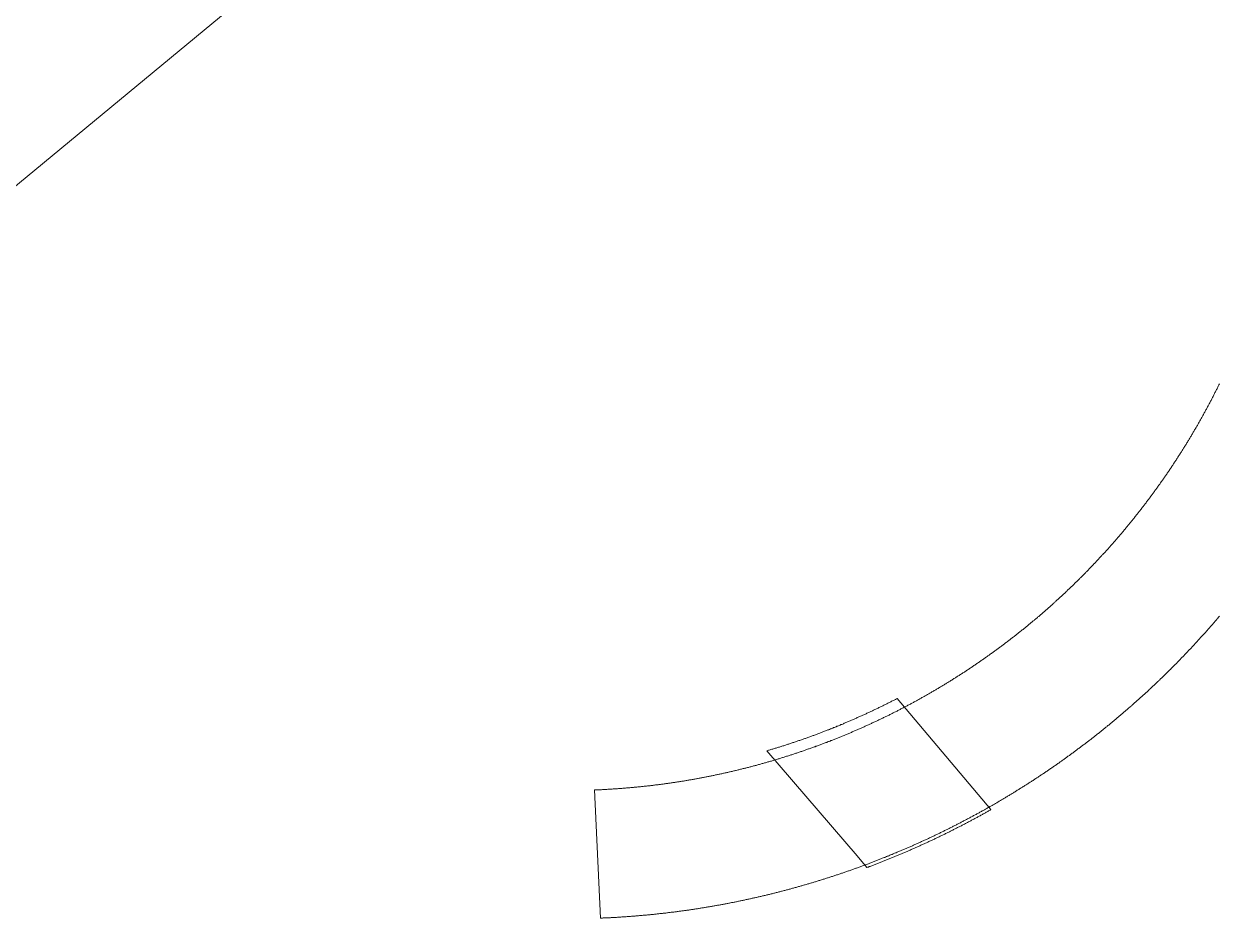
# Model space of a CAD drawing. Extents: x 174934 to 192674, y 648863 to 672607.
# Drawn here: x 186356.6 to 186491.7, y 655313.1 to 655414.2 of the extents above; entities that cross this region are included whole.
import ezdxf

# ---------------------------------------------------------------- set-up
doc = ezdxf.new("R2010")
doc.units = 0
for name, color, linetype, lineweight in [('dim', 255, 'Continuous', 0), ('pbitul', 14, 'Continuous', 0), ('pgesher', 7, 'Continuous', 0)]:
    doc.layers.add(name, color=color, linetype=linetype, lineweight=lineweight)

msp = doc.modelspace()

# ---------------------------------------------------------------- linework, layer by layer
at = {"layer": 'dim', "linetype": 'ByBlock', "flags": 128}
msp.add_lwpolyline([(186282.59, 655335.46), (186489.36, 655506.45)], dxfattribs=at)
at = {"layer": 'pbitul', "flags": 128}
msp.add_lwpolyline([(186440.55, 655332.02), (186440.65, 655332.05), (186440.74, 655332.08), (186440.84, 655332.11), (186440.94, 655332.13), (186441.03, 655332.16), (186441.13, 655332.19), (186441.22, 655332.22), (186441.32, 655332.25), (186441.42, 655332.28), (186441.51, 655332.31), (186441.61, 655332.34), (186441.7, 655332.37), (186441.8, 655332.4), (186441.89, 655332.42), (186441.99, 655332.45), (186442.08, 655332.48), (186442.18, 655332.51), (186442.27, 655332.54), (186442.37, 655332.57), (186442.47, 655332.6), (186442.56, 655332.64), (186442.66, 655332.67), (186442.75, 655332.7), (186442.85, 655332.73), (186442.94, 655332.76), (186443.04, 655332.79), (186443.13, 655332.82), (186443.23, 655332.85), (186443.32, 655332.88), (186443.42, 655332.91), (186443.51, 655332.95), (186443.61, 655332.98), (186443.7, 655333.01), (186443.8, 655333.04), (186443.89, 655333.07), (186443.99, 655333.11), (186444.08, 655333.14), (186444.17, 655333.17), (186444.27, 655333.2), (186444.36, 655333.24), (186444.46, 655333.27), (186444.55, 655333.3), (186444.65, 655333.33), (186444.74, 655333.37), (186444.84, 655333.4), (186444.93, 655333.43), (186445.02, 655333.47), (186445.12, 655333.5), (186445.21, 655333.53), (186445.31, 655333.57), (186445.4, 655333.6), (186445.49, 655333.64), (186445.59, 655333.67), (186445.68, 655333.7), (186445.78, 655333.74), (186445.87, 655333.77), (186445.96, 655333.81), (186446.06, 655333.84), (186446.15, 655333.88), (186446.25, 655333.91), (186446.34, 655333.95), (186446.43, 655333.98), (186446.53, 655334.02), (186446.62, 655334.05), (186446.71, 655334.09), (186446.81, 655334.12), (186446.9, 655334.16), (186446.99, 655334.2), (186447.09, 655334.23), (186447.18, 655334.27), (186447.27, 655334.3), (186447.37, 655334.34), (186447.46, 655334.38), (186447.55, 655334.41), (186447.65, 655334.45), (186447.74, 655334.49), (186447.83, 655334.52), (186447.92, 655334.56), (186448.02, 655334.6), (186448.11, 655334.64), (186448.2, 655334.67), (186448.3, 655334.71), (186448.39, 655334.75), (186448.48, 655334.79), (186448.57, 655334.82), (186448.67, 655334.86), (186448.76, 655334.9), (186448.85, 655334.94), (186448.94, 655334.98), (186449.04, 655335.01), (186449.13, 655335.05), (186449.22, 655335.09), (186449.31, 655335.13), (186449.4, 655335.17), (186449.5, 655335.21), (186449.59, 655335.25), (186449.68, 655335.29), (186449.77, 655335.33), (186449.86, 655335.37), (186449.96, 655335.4), (186450.05, 655335.44), (186450.14, 655335.48), (186450.23, 655335.52), (186450.32, 655335.56), (186450.41, 655335.6), (186450.51, 655335.64), (186450.6, 655335.68), (186450.69, 655335.72), (186450.78, 655335.77), (186450.87, 655335.81), (186450.96, 655335.85), (186451.05, 655335.89), (186451.15, 655335.93), (186451.24, 655335.97), (186451.33, 655336.01), (186451.42, 655336.05), (186451.51, 655336.09), (186451.6, 655336.14), (186451.69, 655336.18), (186451.78, 655336.22), (186451.87, 655336.26), (186451.96, 655336.3), (186452.06, 655336.35), (186452.15, 655336.39), (186452.24, 655336.43), (186452.33, 655336.47), (186452.42, 655336.51), (186452.51, 655336.56), (186452.6, 655336.6), (186452.69, 655336.64), (186452.78, 655336.69), (186452.87, 655336.73), (186452.96, 655336.77), (186453.05, 655336.82), (186453.14, 655336.86), (186453.23, 655336.9), (186453.32, 655336.95), (186453.41, 655336.99), (186453.5, 655337.03), (186453.59, 655337.08), (186453.68, 655337.12), (186453.77, 655337.17), (186453.86, 655337.21), (186453.95, 655337.26), (186454.04, 655337.3), (186454.13, 655337.34), (186454.22, 655337.39), (186454.31, 655337.43), (186454.39, 655337.48), (186454.48, 655337.52), (186454.57, 655337.57), (186454.66, 655337.62), (186454.75, 655337.66), (186454.84, 655337.71), (186454.93, 655337.75), (186455.02, 655337.8), (186455.11, 655337.84), (186455.2, 655337.89), (186455.28, 655337.94), (186455.3, 655337.94), (186465.88, 655325.38), (186465.8, 655325.33), (186465.71, 655325.28), (186465.62, 655325.23), (186465.53, 655325.18), (186465.45, 655325.13), (186465.36, 655325.08), (186465.27, 655325.03), (186465.19, 655324.98), (186465.1, 655324.94), (186465.01, 655324.89), (186464.92, 655324.84), (186464.84, 655324.79), (186464.75, 655324.74), (186464.66, 655324.69), (186464.57, 655324.65), (186464.49, 655324.6), (186464.4, 655324.55), (186464.31, 655324.5), (186464.22, 655324.45), (186464.13, 655324.41), (186464.05, 655324.36), (186463.96, 655324.31), (186463.87, 655324.26), (186463.78, 655324.22), (186463.69, 655324.17), (186463.61, 655324.12), (186463.52, 655324.08), (186463.43, 655324.03), (186463.34, 655323.98), (186463.25, 655323.93), (186463.16, 655323.89), (186463.08, 655323.84), (186462.99, 655323.79), (186462.9, 655323.75), (186462.81, 655323.7), (186462.72, 655323.66), (186462.63, 655323.61), (186462.54, 655323.56), (186462.45, 655323.52), (186462.37, 655323.47), (186462.28, 655323.43), (186462.19, 655323.38), (186462.1, 655323.34), (186462.01, 655323.29), (186461.92, 655323.24), (186461.83, 655323.2), (186461.74, 655323.15), (186461.65, 655323.11), (186461.56, 655323.06), (186461.47, 655323.02), (186461.38, 655322.97), (186461.3, 655322.93), (186461.21, 655322.88), (186461.12, 655322.84), (186461.03, 655322.8), (186460.94, 655322.75), (186460.85, 655322.71), (186460.76, 655322.66), (186460.67, 655322.62), (186460.58, 655322.57), (186460.49, 655322.53), (186460.4, 655322.49), (186460.31, 655322.44), (186460.22, 655322.4), (186460.13, 655322.36), (186460.04, 655322.31), (186459.95, 655322.27), (186459.86, 655322.23), (186459.77, 655322.18), (186459.68, 655322.14), (186459.59, 655322.1), (186459.5, 655322.05), (186459.41, 655322.01), (186459.32, 655321.97), (186459.23, 655321.93), (186459.14, 655321.88), (186459.05, 655321.84), (186458.95, 655321.8), (186458.86, 655321.76), (186458.77, 655321.71), (186458.68, 655321.67), (186458.59, 655321.63), (186458.5, 655321.59), (186458.41, 655321.55), (186458.32, 655321.5), (186458.23, 655321.46), (186458.14, 655321.42), (186458.05, 655321.38), (186457.96, 655321.34), (186457.86, 655321.3), (186457.77, 655321.26), (186457.68, 655321.21), (186457.59, 655321.17), (186457.5, 655321.13), (186457.41, 655321.09), (186457.32, 655321.05), (186457.23, 655321.01), (186457.13, 655320.97), (186457.04, 655320.93), (186456.95, 655320.89), (186456.86, 655320.85), (186456.77, 655320.81), (186456.68, 655320.77), (186456.58, 655320.73), (186456.49, 655320.69), (186456.4, 655320.65), (186456.31, 655320.61), (186456.22, 655320.57), (186456.12, 655320.53), (186456.03, 655320.49), (186455.94, 655320.45), (186455.85, 655320.41), (186455.76, 655320.38), (186455.66, 655320.34), (186455.57, 655320.3), (186455.48, 655320.26), (186455.39, 655320.22), (186455.3, 655320.18), (186455.2, 655320.14), (186455.11, 655320.1), (186455.02, 655320.07), (186454.93, 655320.03), (186454.83, 655319.99), (186454.74, 655319.95), (186454.65, 655319.91), (186454.56, 655319.88), (186454.46, 655319.84), (186454.37, 655319.8), (186454.28, 655319.76), (186454.19, 655319.73), (186454.09, 655319.69), (186454, 655319.65), (186453.91, 655319.61), (186453.81, 655319.58), (186453.72, 655319.54), (186453.63, 655319.5), (186453.54, 655319.47), (186453.44, 655319.43), (186453.35, 655319.39), (186453.26, 655319.36), (186453.16, 655319.32), (186453.07, 655319.28), (186452.98, 655319.25), (186452.88, 655319.21), (186452.79, 655319.18), (186452.7, 655319.14), (186452.6, 655319.1), (186452.51, 655319.07), (186452.42, 655319.03), (186452.32, 655319), (186452.23, 655318.96), (186452.14, 655318.93), (186452.04, 655318.89), (186451.95, 655318.86), (186451.86, 655318.82), (186450.75, 655320.15), (186440.55, 655332.02)], close=True, dxfattribs=at)
at = {"layer": 'pgesher', "flags": 128}
msp.add_lwpolyline([(186491.7, 655373.49), (186491.65, 655373.4), (186491.61, 655373.31), (186491.56, 655373.22), (186491.52, 655373.13), (186491.47, 655373.04), (186491.43, 655372.95), (186491.38, 655372.86), (186491.34, 655372.77), (186491.29, 655372.68), (186491.25, 655372.6), (186491.2, 655372.51), (186491.16, 655372.42), (186491.11, 655372.33), (186491.07, 655372.24), (186491.02, 655372.15), (186490.98, 655372.06), (186490.93, 655371.97), (186490.88, 655371.88), (186490.84, 655371.79), (186490.79, 655371.71), (186490.75, 655371.62), (186490.7, 655371.53), (186490.65, 655371.44), (186490.61, 655371.35), (186490.56, 655371.26), (186490.51, 655371.18), (186490.46, 655371.09), (186490.42, 655371), (186490.37, 655370.91), (186490.32, 655370.82), (186490.28, 655370.73), (186490.23, 655370.65), (186490.18, 655370.56), (186490.13, 655370.47), (186490.08, 655370.38), (186490.04, 655370.3), (186489.99, 655370.21), (186489.94, 655370.12), (186489.89, 655370.03), (186489.84, 655369.94), (186489.8, 655369.86), (186489.75, 655369.77), (186489.7, 655369.68), (186489.65, 655369.6), (186489.6, 655369.51), (186489.55, 655369.42), (186489.5, 655369.33), (186489.45, 655369.25), (186489.4, 655369.16), (186489.35, 655369.07), (186489.3, 655368.99), (186489.26, 655368.9), (186489.21, 655368.81), (186489.16, 655368.73), (186489.11, 655368.64), (186489.06, 655368.55), (186489.01, 655368.47), (186488.95, 655368.38), (186488.9, 655368.29), (186488.85, 655368.21), (186488.8, 655368.12), (186488.75, 655368.03), (186488.7, 655367.95), (186488.65, 655367.86), (186488.6, 655367.78), (186488.55, 655367.69), (186488.5, 655367.6), (186488.45, 655367.52), (186488.39, 655367.43), (186488.34, 655367.35), (186488.29, 655367.26), (186488.24, 655367.18), (186488.19, 655367.09), (186488.14, 655367.01), (186488.08, 655366.92), (186488.03, 655366.83), (186487.98, 655366.75), (186487.93, 655366.66), (186487.87, 655366.58), (186487.82, 655366.49), (186487.77, 655366.41), (186487.72, 655366.32), (186487.66, 655366.24), (186487.61, 655366.15), (186487.56, 655366.07), (186487.5, 655365.98), (186487.45, 655365.9), (186487.4, 655365.82), (186487.34, 655365.73), (186487.29, 655365.65), (186487.24, 655365.56), (186487.18, 655365.48), (186487.13, 655365.39), (186487.08, 655365.31), (186487.02, 655365.23), (186486.97, 655365.14), (186486.91, 655365.06), (186486.86, 655364.97), (186486.8, 655364.89), (186486.75, 655364.81), (186486.69, 655364.72), (186486.64, 655364.64), (186486.58, 655364.56), (186486.53, 655364.47), (186486.47, 655364.39), (186486.42, 655364.31), (186486.36, 655364.22), (186486.31, 655364.14), (186486.25, 655364.06), (186486.2, 655363.97), (186486.14, 655363.89), (186486.09, 655363.81), (186486.03, 655363.72), (186485.97, 655363.64), (186485.92, 655363.56), (186485.86, 655363.48), (186485.8, 655363.39), (186485.75, 655363.31), (186485.69, 655363.23), (186485.63, 655363.15), (186485.58, 655363.06), (186485.52, 655362.98), (186485.46, 655362.9), (186485.41, 655362.82), (186485.35, 655362.73), (186485.29, 655362.65), (186485.24, 655362.57), (186485.18, 655362.49), (186485.12, 655362.41), (186485.06, 655362.33), (186485.01, 655362.24), (186484.95, 655362.16), (186484.89, 655362.08), (186484.83, 655362), (186484.77, 655361.92), (186484.71, 655361.84), (186484.66, 655361.76), (186484.6, 655361.67), (186484.54, 655361.59), (186484.48, 655361.51), (186484.42, 655361.43), (186484.36, 655361.35), (186484.3, 655361.27), (186484.25, 655361.19), (186484.19, 655361.11), (186484.13, 655361.03), (186484.07, 655360.95), (186484.01, 655360.87), (186483.95, 655360.79), (186483.89, 655360.71), (186483.83, 655360.63), (186483.77, 655360.55), (186483.71, 655360.47), (186483.65, 655360.39), (186483.59, 655360.31), (186483.53, 655360.23), (186483.47, 655360.15), (186483.41, 655360.07), (186483.35, 655359.99), (186483.29, 655359.91), (186483.23, 655359.83), (186483.17, 655359.75), (186483.11, 655359.67), (186483.04, 655359.59), (186482.98, 655359.51), (186482.92, 655359.43), (186482.86, 655359.35), (186482.8, 655359.27), (186482.74, 655359.19), (186482.68, 655359.12), (186482.61, 655359.04), (186482.55, 655358.96), (186482.49, 655358.88), (186482.43, 655358.8), (186482.37, 655358.72), (186482.3, 655358.64), (186482.24, 655358.57), (186482.18, 655358.49), (186482.12, 655358.41), (186482.06, 655358.33), (186481.99, 655358.25), (186481.93, 655358.18), (186481.87, 655358.1), (186481.8, 655358.02), (186481.74, 655357.94), (186481.68, 655357.87), (186481.62, 655357.79), (186481.55, 655357.71), (186481.49, 655357.63), (186481.43, 655357.56), (186481.36, 655357.48), (186481.3, 655357.4), (186481.23, 655357.32), (186481.17, 655357.25), (186481.11, 655357.17), (186481.04, 655357.09), (186480.98, 655357.02), (186480.91, 655356.94), (186480.85, 655356.86), (186480.79, 655356.79), (186480.72, 655356.71), (186480.66, 655356.63), (186480.59, 655356.56), (186480.53, 655356.48), (186480.46, 655356.41), (186480.4, 655356.33), (186480.33, 655356.25), (186480.27, 655356.18), (186480.2, 655356.1), (186480.14, 655356.03), (186480.07, 655355.95), (186480.01, 655355.87), (186479.94, 655355.8), (186479.87, 655355.72), (186479.81, 655355.65), (186479.74, 655355.57), (186479.68, 655355.5), (186479.61, 655355.42), (186479.54, 655355.35), (186479.48, 655355.27), (186479.41, 655355.2), (186479.35, 655355.12), (186479.28, 655355.05), (186479.21, 655354.97), (186479.15, 655354.9), (186479.08, 655354.83), (186479.01, 655354.75), (186478.95, 655354.68), (186478.88, 655354.6), (186478.81, 655354.53), (186478.74, 655354.45), (186478.68, 655354.38), (186478.61, 655354.31), (186478.54, 655354.23), (186478.47, 655354.16), (186478.41, 655354.09), (186478.34, 655354.01), (186478.27, 655353.94), (186478.2, 655353.87), (186478.13, 655353.79), (186478.07, 655353.72), (186478, 655353.65), (186477.93, 655353.57), (186477.86, 655353.5), (186477.79, 655353.43), (186477.72, 655353.35), (186477.66, 655353.28), (186477.59, 655353.21), (186477.52, 655353.14), (186477.45, 655353.06), (186477.38, 655352.99), (186477.31, 655352.92), (186477.24, 655352.85), (186477.17, 655352.77), (186477.1, 655352.7), (186477.03, 655352.63), (186476.96, 655352.56), (186476.89, 655352.49), (186476.83, 655352.42), (186476.76, 655352.34), (186476.69, 655352.27), (186476.62, 655352.2), (186476.55, 655352.13), (186476.48, 655352.06), (186476.4, 655351.99), (186476.33, 655351.92), (186476.26, 655351.84), (186476.19, 655351.77), (186476.12, 655351.7), (186476.05, 655351.63), (186475.98, 655351.56), (186475.91, 655351.49), (186475.84, 655351.42), (186475.77, 655351.35), (186475.7, 655351.28), (186475.63, 655351.21), (186475.56, 655351.14), (186475.48, 655351.07), (186475.41, 655351), (186475.34, 655350.93), (186475.27, 655350.86), (186475.2, 655350.79), (186475.13, 655350.72), (186475.05, 655350.65), (186474.98, 655350.58), (186474.91, 655350.51), (186474.84, 655350.44), (186474.77, 655350.37), (186474.69, 655350.3), (186474.62, 655350.24), (186474.55, 655350.17), (186474.48, 655350.1), (186474.4, 655350.03), (186474.33, 655349.96), (186474.26, 655349.89), (186474.19, 655349.82), (186474.11, 655349.75), (186474.04, 655349.69), (186473.97, 655349.62), (186473.89, 655349.55), (186473.82, 655349.48), (186473.75, 655349.41), (186473.67, 655349.35), (186473.6, 655349.28), (186473.53, 655349.21), (186473.45, 655349.14), (186473.38, 655349.08), (186473.3, 655349.01), (186473.23, 655348.94), (186473.16, 655348.87), (186473.08, 655348.81), (186473.01, 655348.74), (186472.93, 655348.67), (186472.86, 655348.61), (186472.79, 655348.54), (186472.71, 655348.47), (186472.64, 655348.41), (186472.56, 655348.34), (186472.49, 655348.27), (186472.41, 655348.21), (186472.34, 655348.14), (186472.26, 655348.07), (186472.19, 655348.01), (186472.11, 655347.94), (186472.04, 655347.88), (186471.96, 655347.81), (186471.89, 655347.74), (186471.81, 655347.68), (186471.74, 655347.61), (186471.66, 655347.55), (186471.58, 655347.48), (186471.51, 655347.42), (186471.43, 655347.35), (186471.36, 655347.29), (186471.28, 655347.22), (186471.2, 655347.16), (186471.13, 655347.09), (186471.05, 655347.03), (186470.98, 655346.96), (186470.9, 655346.9), (186470.82, 655346.83), (186470.75, 655346.77), (186470.67, 655346.71), (186470.59, 655346.64), (186470.52, 655346.58), (186470.44, 655346.51), (186470.36, 655346.45), (186470.28, 655346.39), (186470.21, 655346.32), (186470.13, 655346.26), (186470.05, 655346.2), (186469.98, 655346.13), (186469.9, 655346.07), (186469.82, 655346.01), (186469.74, 655345.94), (186469.67, 655345.88), (186469.59, 655345.82), (186469.51, 655345.75), (186469.43, 655345.69), (186469.35, 655345.63), (186469.28, 655345.57), (186469.2, 655345.5), (186469.12, 655345.44), (186469.04, 655345.38), (186468.96, 655345.32), (186468.88, 655345.25), (186468.81, 655345.19), (186468.73, 655345.13), (186468.65, 655345.07), (186468.57, 655345.01), (186468.49, 655344.95), (186468.41, 655344.88), (186468.33, 655344.82), (186468.25, 655344.76), (186468.18, 655344.7), (186468.1, 655344.64), (186468.02, 655344.58), (186467.94, 655344.52), (186467.86, 655344.46), (186467.78, 655344.4), (186467.7, 655344.34), (186467.62, 655344.27), (186467.54, 655344.21), (186467.46, 655344.15), (186467.38, 655344.09), (186467.3, 655344.03), (186467.22, 655343.97), (186467.14, 655343.91), (186467.06, 655343.85), (186466.98, 655343.79), (186466.9, 655343.73), (186466.82, 655343.67), (186466.74, 655343.62), (186466.66, 655343.56), (186466.58, 655343.5), (186466.5, 655343.44), (186466.42, 655343.38), (186466.34, 655343.32), (186466.26, 655343.26), (186466.17, 655343.2), (186466.09, 655343.14), (186466.01, 655343.08), (186465.93, 655343.03), (186465.85, 655342.97), (186465.77, 655342.91), (186465.69, 655342.85), (186465.61, 655342.79), (186465.52, 655342.74), (186465.44, 655342.68), (186465.36, 655342.62), (186465.28, 655342.56), (186465.2, 655342.5), (186465.12, 655342.45), (186465.03, 655342.39), (186464.95, 655342.33), (186464.87, 655342.28), (186464.79, 655342.22), (186464.71, 655342.16), (186464.62, 655342.1), (186464.54, 655342.05), (186464.46, 655341.99), (186464.38, 655341.93), (186464.29, 655341.88), (186464.21, 655341.82), (186464.13, 655341.77), (186464.05, 655341.71), (186463.96, 655341.65), (186463.88, 655341.6), (186463.8, 655341.54), (186463.71, 655341.49), (186463.63, 655341.43), (186463.55, 655341.37), (186463.46, 655341.32), (186463.38, 655341.26), (186463.3, 655341.21), (186463.21, 655341.15), (186463.13, 655341.1), (186463.05, 655341.04), (186462.96, 655340.99), (186462.88, 655340.93), (186462.8, 655340.88), (186462.71, 655340.82), (186462.63, 655340.77), (186462.54, 655340.72), (186462.46, 655340.66), (186462.38, 655340.61), (186462.29, 655340.55), (186462.21, 655340.5), (186462.12, 655340.45), (186462.04, 655340.39), (186461.96, 655340.34), (186461.87, 655340.28), (186461.79, 655340.23), (186461.7, 655340.18), (186461.62, 655340.12), (186461.53, 655340.07), (186461.45, 655340.02), (186461.36, 655339.97), (186461.28, 655339.91), (186461.19, 655339.86), (186461.11, 655339.81), (186461.02, 655339.75), (186460.94, 655339.7), (186460.85, 655339.65), (186460.77, 655339.6), (186460.68, 655339.55), (186460.6, 655339.49), (186460.51, 655339.44), (186460.43, 655339.39), (186460.34, 655339.34), (186460.25, 655339.29), (186460.17, 655339.24), (186460.08, 655339.18), (186460, 655339.13), (186459.91, 655339.08), (186459.82, 655339.03), (186459.74, 655338.98), (186459.65, 655338.93), (186459.57, 655338.88), (186459.48, 655338.83), (186459.39, 655338.78), (186459.31, 655338.73), (186459.22, 655338.68), (186459.13, 655338.63), (186459.05, 655338.58), (186458.96, 655338.53), (186458.87, 655338.48), (186458.79, 655338.43), (186458.7, 655338.38), (186458.61, 655338.33), (186458.53, 655338.28), (186458.44, 655338.23), (186458.35, 655338.18), (186458.27, 655338.13), (186458.18, 655338.08), (186458.09, 655338.03), (186458, 655337.98), (186457.92, 655337.93), (186457.83, 655337.89), (186457.74, 655337.84), (186457.65, 655337.79), (186457.57, 655337.74), (186457.48, 655337.69), (186457.39, 655337.64), (186457.3, 655337.6), (186457.22, 655337.55), (186457.13, 655337.5), (186457.04, 655337.45), (186456.95, 655337.41), (186456.86, 655337.36), (186456.78, 655337.31), (186456.69, 655337.26), (186456.6, 655337.22), (186456.51, 655337.17), (186456.42, 655337.12), (186456.34, 655337.08), (186456.25, 655337.03), (186456.16, 655336.98), (186456.07, 655336.94), (186455.98, 655336.89), (186455.89, 655336.84), (186455.8, 655336.8), (186455.72, 655336.75), (186455.63, 655336.7), (186455.54, 655336.66), (186455.45, 655336.61), (186455.36, 655336.57), (186455.27, 655336.52), (186455.18, 655336.48), (186455.09, 655336.43), (186455, 655336.39), (186454.91, 655336.34), (186454.82, 655336.3), (186454.74, 655336.25), (186454.65, 655336.21), (186454.56, 655336.16), (186454.47, 655336.12), (186454.38, 655336.07), (186454.29, 655336.03), (186454.2, 655335.98), (186454.11, 655335.94), (186454.02, 655335.9), (186453.93, 655335.85), (186453.84, 655335.81), (186453.75, 655335.77), (186453.66, 655335.72), (186453.57, 655335.68), (186453.48, 655335.64), (186453.39, 655335.59), (186453.3, 655335.55), (186453.21, 655335.51), (186453.12, 655335.46), (186453.03, 655335.42), (186452.94, 655335.38), (186452.85, 655335.33), (186452.76, 655335.29), (186452.66, 655335.25), (186452.57, 655335.21), (186452.48, 655335.17), (186452.39, 655335.12), (186452.3, 655335.08), (186452.21, 655335.04), (186452.12, 655335), (186452.03, 655334.96), (186451.94, 655334.92), (186451.85, 655334.87), (186451.76, 655334.83), (186451.66, 655334.79), (186451.57, 655334.75), (186451.48, 655334.71), (186451.39, 655334.67), (186451.3, 655334.63), (186451.21, 655334.59), (186451.12, 655334.55), (186451.03, 655334.51), (186450.93, 655334.47), (186450.84, 655334.43), (186450.75, 655334.39), (186450.66, 655334.35), (186450.57, 655334.31), (186450.48, 655334.27), (186450.38, 655334.23), (186450.29, 655334.19), (186450.2, 655334.15), (186450.11, 655334.11), (186450.02, 655334.07), (186449.92, 655334.03), (186449.83, 655333.99), (186449.74, 655333.95), (186449.65, 655333.92), (186449.55, 655333.88), (186449.46, 655333.84), (186449.37, 655333.8), (186449.28, 655333.76), (186449.19, 655333.72), (186449.09, 655333.69), (186449, 655333.65), (186448.91, 655333.61), (186448.81, 655333.57), (186448.72, 655333.53), (186448.63, 655333.5), (186448.54, 655333.46), (186448.44, 655333.42), (186448.35, 655333.39), (186448.26, 655333.35), (186448.17, 655333.31), (186448.07, 655333.27), (186447.98, 655333.24), (186447.89, 655333.2), (186447.79, 655333.17), (186447.7, 655333.13), (186447.61, 655333.09), (186447.51, 655333.06), (186447.42, 655333.02), (186447.33, 655332.98), (186447.23, 655332.95), (186447.14, 655332.91), (186447.05, 655332.88), (186446.95, 655332.84), (186446.86, 655332.81), (186446.77, 655332.77), (186446.67, 655332.74), (186446.58, 655332.7), (186446.48, 655332.67), (186446.39, 655332.63), (186446.3, 655332.6), (186446.2, 655332.56), (186446.11, 655332.53), (186446.02, 655332.49), (186445.92, 655332.46), (186445.83, 655332.43), (186445.73, 655332.39), (186445.64, 655332.36), (186445.54, 655332.33), (186445.45, 655332.29), (186445.36, 655332.26), (186445.26, 655332.23), (186445.17, 655332.19), (186445.07, 655332.16), (186444.98, 655332.13), (186444.88, 655332.09), (186444.79, 655332.06), (186444.7, 655332.03), (186444.6, 655331.99), (186444.51, 655331.96), (186444.41, 655331.93), (186444.32, 655331.9), (186444.22, 655331.87), (186444.13, 655331.83), (186444.03, 655331.8), (186443.94, 655331.77), (186443.84, 655331.74), (186443.75, 655331.71), (186443.65, 655331.68), (186443.56, 655331.64), (186443.46, 655331.61), (186443.37, 655331.58), (186443.27, 655331.55), (186443.18, 655331.52), (186443.08, 655331.49), (186442.99, 655331.46), (186442.89, 655331.43), (186442.8, 655331.4), (186442.7, 655331.37), (186442.61, 655331.34), (186442.51, 655331.31), (186442.42, 655331.28), (186442.32, 655331.25), (186442.22, 655331.22), (186442.13, 655331.19), (186442.03, 655331.16), (186441.94, 655331.13), (186441.84, 655331.1), (186441.75, 655331.07), (186441.65, 655331.04), (186441.55, 655331.01), (186441.46, 655330.99), (186441.36, 655330.96), (186441.27, 655330.93), (186441.17, 655330.9), (186441.08, 655330.87), (186440.98, 655330.84), (186440.88, 655330.82), (186440.79, 655330.79), (186440.69, 655330.76), (186440.6, 655330.73), (186440.5, 655330.71), (186440.4, 655330.68), (186440.31, 655330.65), (186440.21, 655330.62), (186440.11, 655330.6), (186440.02, 655330.57), (186439.92, 655330.54), (186439.83, 655330.52), (186439.73, 655330.49), (186439.63, 655330.46), (186439.54, 655330.44), (186439.44, 655330.41), (186439.34, 655330.38), (186439.25, 655330.36), (186439.15, 655330.33), (186439.05, 655330.31), (186438.96, 655330.28), (186438.86, 655330.25), (186438.76, 655330.23), (186438.67, 655330.2), (186438.57, 655330.18), (186438.47, 655330.15), (186438.38, 655330.13), (186438.28, 655330.1), (186438.18, 655330.08), (186438.09, 655330.05), (186437.99, 655330.03), (186437.89, 655330.01), (186437.79, 655329.98), (186437.7, 655329.96), (186437.6, 655329.93), (186437.5, 655329.91), (186437.41, 655329.89), (186437.31, 655329.86), (186437.21, 655329.84), (186437.11, 655329.81), (186437.02, 655329.79), (186436.92, 655329.77), (186436.82, 655329.75), (186436.73, 655329.72), (186436.63, 655329.7), (186436.53, 655329.68), (186436.43, 655329.65), (186436.34, 655329.63), (186436.24, 655329.61), (186436.14, 655329.59), (186436.04, 655329.56), (186435.95, 655329.54), (186435.85, 655329.52), (186435.75, 655329.5), (186435.65, 655329.48), (186435.56, 655329.46), (186435.46, 655329.43), (186435.36, 655329.41), (186435.26, 655329.39), (186435.16, 655329.37), (186435.07, 655329.35), (186434.97, 655329.33), (186434.87, 655329.31), (186434.77, 655329.29), (186434.68, 655329.27), (186434.58, 655329.25), (186434.48, 655329.23), (186434.38, 655329.21), (186434.28, 655329.19), (186434.19, 655329.17), (186434.09, 655329.15), (186433.99, 655329.13), (186433.89, 655329.11), (186433.79, 655329.09), (186433.7, 655329.07), (186433.6, 655329.05), (186433.5, 655329.03), (186433.4, 655329.01), (186433.3, 655328.99), (186433.2, 655328.97), (186433.11, 655328.96), (186433.01, 655328.94), (186432.91, 655328.92), (186432.81, 655328.9), (186432.71, 655328.88), (186432.61, 655328.87), (186432.52, 655328.85), (186432.42, 655328.83), (186432.32, 655328.81), (186432.22, 655328.79), (186432.12, 655328.78), (186432.02, 655328.76), (186431.93, 655328.74), (186431.83, 655328.73), (186431.73, 655328.71), (186431.63, 655328.69), (186431.53, 655328.68), (186431.43, 655328.66), (186431.33, 655328.64), (186431.24, 655328.63), (186431.14, 655328.61), (186431.04, 655328.59), (186430.94, 655328.58), (186430.84, 655328.56), (186430.74, 655328.55), (186430.64, 655328.53), (186430.54, 655328.52), (186430.45, 655328.5), (186430.35, 655328.49), (186430.25, 655328.47), (186430.15, 655328.45), (186430.05, 655328.44), (186429.95, 655328.43), (186429.85, 655328.41), (186429.75, 655328.4), (186429.65, 655328.38), (186429.55, 655328.37), (186429.46, 655328.35), (186429.36, 655328.34), (186429.26, 655328.33), (186429.16, 655328.31), (186429.06, 655328.3), (186428.96, 655328.28), (186428.86, 655328.27), (186428.76, 655328.26), (186428.66, 655328.24), (186428.56, 655328.23), (186428.46, 655328.22), (186428.37, 655328.21), (186428.27, 655328.19), (186428.17, 655328.18), (186428.07, 655328.17), (186427.97, 655328.16), (186427.87, 655328.14), (186427.77, 655328.13), (186427.67, 655328.12), (186427.57, 655328.11), (186427.47, 655328.1), (186427.37, 655328.08), (186427.27, 655328.07), (186427.17, 655328.06), (186427.08, 655328.05), (186426.98, 655328.04), (186426.88, 655328.03), (186426.78, 655328.02), (186426.68, 655328.01), (186426.58, 655328), (186426.48, 655327.99), (186426.38, 655327.98), (186426.28, 655327.97), (186426.18, 655327.96), (186426.08, 655327.95), (186425.98, 655327.94), (186425.88, 655327.93), (186425.78, 655327.92), (186425.68, 655327.91), (186425.58, 655327.9), (186425.48, 655327.89), (186425.38, 655327.88), (186425.28, 655327.87), (186425.18, 655327.86), (186425.09, 655327.85), (186424.99, 655327.84), (186424.89, 655327.83), (186424.79, 655327.83), (186424.69, 655327.82), (186424.59, 655327.81), (186424.49, 655327.8), (186424.39, 655327.79), (186424.29, 655327.79), (186424.19, 655327.78), (186424.09, 655327.77), (186423.99, 655327.76), (186423.89, 655327.76), (186423.79, 655327.75), (186423.69, 655327.74), (186423.59, 655327.73), (186423.49, 655327.73), (186423.39, 655327.72), (186423.29, 655327.71), (186423.19, 655327.71), (186423.09, 655327.7), (186422.99, 655327.69), (186422.89, 655327.69), (186422.79, 655327.68), (186422.69, 655327.68), (186422.59, 655327.67), (186422.49, 655327.66), (186422.39, 655327.66), (186422.29, 655327.65), (186422.19, 655327.65), (186422.09, 655327.64), (186421.99, 655327.64), (186421.89, 655327.63), (186421.79, 655327.63), (186421.69, 655327.62), (186421.59, 655327.62), (186421.49, 655327.62), (186421.39, 655327.61), (186421.29, 655327.61), (186421.19, 655327.6), (186421.1, 655327.6), (186421.78, 655313.11), (186421.88, 655313.12), (186421.98, 655313.12), (186422.08, 655313.13), (186422.18, 655313.13), (186422.28, 655313.14), (186422.38, 655313.14), (186422.48, 655313.14), (186422.58, 655313.15), (186422.68, 655313.15), (186422.78, 655313.16), (186422.88, 655313.16), (186422.98, 655313.17), (186423.08, 655313.18), (186423.18, 655313.18), (186423.28, 655313.19), (186423.38, 655313.19), (186423.48, 655313.2), (186423.58, 655313.2), (186423.67, 655313.21), (186423.77, 655313.22), (186423.87, 655313.22), (186423.97, 655313.23), (186424.07, 655313.23), (186424.17, 655313.24), (186424.27, 655313.25), (186424.37, 655313.25), (186424.47, 655313.26), (186424.57, 655313.27), (186424.67, 655313.27), (186424.77, 655313.28), (186424.87, 655313.29), (186424.97, 655313.3), (186425.07, 655313.3), (186425.17, 655313.31), (186425.27, 655313.32), (186425.37, 655313.33), (186425.47, 655313.33), (186425.57, 655313.34), (186425.67, 655313.35), (186425.77, 655313.36), (186425.87, 655313.37), (186425.97, 655313.37), (186426.07, 655313.38), (186426.17, 655313.39), (186426.27, 655313.4), (186426.37, 655313.41), (186426.47, 655313.42), (186426.57, 655313.43), (186426.67, 655313.44), (186426.77, 655313.44), (186426.87, 655313.45), (186426.96, 655313.46), (186427.06, 655313.47), (186427.16, 655313.48), (186427.26, 655313.49), (186427.36, 655313.5), (186427.46, 655313.51), (186427.56, 655313.52), (186427.66, 655313.53), (186427.76, 655313.54), (186427.86, 655313.55), (186427.96, 655313.56), (186428.06, 655313.57), (186428.16, 655313.58), (186428.26, 655313.59), (186428.36, 655313.6), (186428.46, 655313.62), (186428.56, 655313.63), (186428.66, 655313.64), (186428.76, 655313.65), (186428.85, 655313.66), (186428.95, 655313.67), (186429.05, 655313.68), (186429.15, 655313.69), (186429.25, 655313.71), (186429.35, 655313.72), (186429.45, 655313.73), (186429.55, 655313.74), (186429.65, 655313.75), (186429.75, 655313.77), (186429.85, 655313.78), (186429.95, 655313.79), (186430.05, 655313.8), (186430.15, 655313.82), (186430.24, 655313.83), (186430.34, 655313.84), (186430.44, 655313.85), (186430.54, 655313.87), (186430.64, 655313.88), (186430.74, 655313.89), (186430.84, 655313.91), (186430.94, 655313.92), (186431.04, 655313.93), (186431.14, 655313.95), (186431.24, 655313.96), (186431.33, 655313.98), (186431.43, 655313.99), (186431.53, 655314), (186431.63, 655314.02), (186431.73, 655314.03), (186431.83, 655314.05), (186431.93, 655314.06), (186432.03, 655314.07), (186432.13, 655314.09), (186432.23, 655314.1), (186432.32, 655314.12), (186432.42, 655314.13), (186432.52, 655314.15), (186432.62, 655314.16), (186432.72, 655314.18), (186432.82, 655314.2), (186432.92, 655314.21), (186433.02, 655314.23), (186433.11, 655314.24), (186433.21, 655314.26), (186433.31, 655314.27), (186433.41, 655314.29), (186433.51, 655314.31), (186433.61, 655314.32), (186433.71, 655314.34), (186433.81, 655314.35), (186433.9, 655314.37), (186434, 655314.39), (186434.1, 655314.4), (186434.2, 655314.42), (186434.3, 655314.44), (186434.4, 655314.46), (186434.5, 655314.47), (186434.59, 655314.49), (186434.69, 655314.51), (186434.79, 655314.52), (186434.89, 655314.54), (186434.99, 655314.56), (186435.09, 655314.58), (186435.18, 655314.59), (186435.28, 655314.61), (186435.38, 655314.63), (186435.48, 655314.65), (186435.58, 655314.67), (186435.68, 655314.69), (186435.77, 655314.7), (186435.87, 655314.72), (186435.97, 655314.74), (186436.07, 655314.76), (186436.17, 655314.78), (186436.27, 655314.8), (186436.36, 655314.82), (186436.46, 655314.84), (186436.56, 655314.86), (186436.66, 655314.87), (186436.76, 655314.89), (186436.85, 655314.91), (186436.95, 655314.93), (186437.05, 655314.95), (186437.15, 655314.97), (186437.25, 655314.99), (186437.34, 655315.01), (186437.44, 655315.03), (186437.54, 655315.05), (186437.64, 655315.07), (186437.74, 655315.09), (186437.83, 655315.11), (186437.93, 655315.14), (186438.03, 655315.16), (186438.13, 655315.18), (186438.23, 655315.2), (186438.32, 655315.22), (186438.42, 655315.24), (186438.52, 655315.26), (186438.62, 655315.28), (186438.71, 655315.3), (186438.81, 655315.33), (186438.91, 655315.35), (186439.01, 655315.37), (186439.1, 655315.39), (186439.2, 655315.41), (186439.3, 655315.44), (186439.4, 655315.46), (186439.49, 655315.48), (186439.59, 655315.5), (186439.69, 655315.52), (186439.79, 655315.55), (186439.88, 655315.57), (186439.98, 655315.59), (186440.08, 655315.62), (186440.18, 655315.64), (186440.27, 655315.66), (186440.37, 655315.68), (186440.47, 655315.71), (186440.57, 655315.73), (186440.66, 655315.75), (186440.76, 655315.78), (186440.86, 655315.8), (186440.95, 655315.83), (186441.05, 655315.85), (186441.15, 655315.87), (186441.25, 655315.9), (186441.34, 655315.92), (186441.44, 655315.95), (186441.54, 655315.97), (186441.63, 655316), (186441.73, 655316.02), (186441.83, 655316.04), (186441.92, 655316.07), (186442.02, 655316.09), (186442.12, 655316.12), (186442.21, 655316.14), (186442.31, 655316.17), (186442.41, 655316.19), (186442.5, 655316.22), (186442.6, 655316.25), (186442.7, 655316.27), (186442.79, 655316.3), (186442.89, 655316.32), (186442.99, 655316.35), (186443.08, 655316.37), (186443.18, 655316.4), (186443.28, 655316.43), (186443.37, 655316.45), (186443.47, 655316.48), (186443.57, 655316.51), (186443.66, 655316.53), (186443.76, 655316.56), (186443.86, 655316.59), (186443.95, 655316.61), (186444.05, 655316.64), (186444.14, 655316.67), (186444.24, 655316.69), (186444.34, 655316.72), (186444.43, 655316.75), (186444.53, 655316.78), (186444.63, 655316.8), (186444.72, 655316.83), (186444.82, 655316.86), (186444.91, 655316.89), (186445.01, 655316.92), (186445.11, 655316.94), (186445.2, 655316.97), (186445.3, 655317), (186445.39, 655317.03), (186445.49, 655317.06), (186445.59, 655317.09), (186445.68, 655317.11), (186445.78, 655317.14), (186445.87, 655317.17), (186445.97, 655317.2), (186446.06, 655317.23), (186446.16, 655317.26), (186446.26, 655317.29), (186446.35, 655317.32), (186446.45, 655317.35), (186446.54, 655317.38), (186446.64, 655317.41), (186446.73, 655317.44), (186446.83, 655317.47), (186446.92, 655317.5), (186447.02, 655317.53), (186447.11, 655317.56), (186447.21, 655317.59), (186447.31, 655317.62), (186447.4, 655317.65), (186447.5, 655317.68), (186447.59, 655317.71), (186447.69, 655317.74), (186447.78, 655317.77), (186447.88, 655317.8), (186447.97, 655317.83), (186448.07, 655317.86), (186448.16, 655317.89), (186448.26, 655317.93), (186448.35, 655317.96), (186448.45, 655317.99), (186448.54, 655318.02), (186448.64, 655318.05), (186448.73, 655318.08), (186448.83, 655318.12), (186448.92, 655318.15), (186449.01, 655318.18), (186449.11, 655318.21), (186449.2, 655318.24), (186449.3, 655318.28), (186449.39, 655318.31), (186449.49, 655318.34), (186449.58, 655318.37), (186449.68, 655318.41), (186449.77, 655318.44), (186449.87, 655318.47), (186449.96, 655318.51), (186450.05, 655318.54), (186450.15, 655318.57), (186450.24, 655318.61), (186450.34, 655318.64), (186450.43, 655318.67), (186450.53, 655318.71), (186450.62, 655318.74), (186450.71, 655318.77), (186450.81, 655318.81), (186450.9, 655318.84), (186451, 655318.88), (186451.09, 655318.91), (186451.18, 655318.95), (186451.28, 655318.98), (186451.37, 655319.01), (186451.46, 655319.05), (186451.56, 655319.08), (186451.65, 655319.12), (186451.75, 655319.15), (186451.84, 655319.19), (186451.93, 655319.22), (186452.03, 655319.26), (186452.12, 655319.29), (186452.21, 655319.33), (186452.31, 655319.37), (186452.4, 655319.4), (186452.49, 655319.44), (186452.59, 655319.47), (186452.68, 655319.51), (186452.77, 655319.54), (186452.87, 655319.58), (186452.96, 655319.62), (186453.05, 655319.65), (186453.15, 655319.69), (186453.24, 655319.73), (186453.33, 655319.76), (186453.43, 655319.8), (186453.52, 655319.84), (186453.61, 655319.87), (186453.71, 655319.91), (186453.8, 655319.95), (186453.89, 655319.98), (186453.98, 655320.02), (186454.08, 655320.06), (186454.17, 655320.1), (186454.26, 655320.13), (186454.35, 655320.17), (186454.45, 655320.21), (186454.54, 655320.25), (186454.63, 655320.29), (186454.72, 655320.32), (186454.82, 655320.36), (186454.91, 655320.4), (186455, 655320.44), (186455.09, 655320.48), (186455.19, 655320.51), (186455.28, 655320.55), (186455.37, 655320.59), (186455.46, 655320.63), (186455.56, 655320.67), (186455.65, 655320.71), (186455.74, 655320.75), (186455.83, 655320.79), (186455.92, 655320.83), (186456.02, 655320.87), (186456.11, 655320.91), (186456.2, 655320.94), (186456.29, 655320.98), (186456.38, 655321.02), (186456.47, 655321.06), (186456.57, 655321.1), (186456.66, 655321.14), (186456.75, 655321.18), (186456.84, 655321.22), (186456.93, 655321.26), (186457.02, 655321.3), (186457.12, 655321.35), (186457.21, 655321.39), (186457.3, 655321.43), (186457.39, 655321.47), (186457.48, 655321.51), (186457.57, 655321.55), (186457.66, 655321.59), (186457.75, 655321.63), (186457.85, 655321.67), (186457.94, 655321.71), (186458.03, 655321.76), (186458.12, 655321.8), (186458.21, 655321.84), (186458.3, 655321.88), (186458.39, 655321.92), (186458.48, 655321.96), (186458.57, 655322.01), (186458.66, 655322.05), (186458.75, 655322.09), (186458.84, 655322.13), (186458.93, 655322.18), (186459.03, 655322.22), (186459.12, 655322.26), (186459.21, 655322.3), (186459.3, 655322.35), (186459.39, 655322.39), (186459.48, 655322.43), (186459.57, 655322.47), (186459.66, 655322.52), (186459.75, 655322.56), (186459.84, 655322.6), (186459.93, 655322.65), (186460.02, 655322.69), (186460.11, 655322.73), (186460.2, 655322.78), (186460.29, 655322.82), (186460.38, 655322.87), (186460.47, 655322.91), (186460.56, 655322.95), (186460.65, 655323), (186460.74, 655323.04), (186460.83, 655323.09), (186460.92, 655323.13), (186461.01, 655323.18), (186461.1, 655323.22), (186461.18, 655323.26), (186461.27, 655323.31), (186461.36, 655323.35), (186461.45, 655323.4), (186461.54, 655323.44), (186461.63, 655323.49), (186461.72, 655323.54), (186461.81, 655323.58), (186461.9, 655323.63), (186461.99, 655323.67), (186462.08, 655323.72), (186462.17, 655323.76), (186462.25, 655323.81), (186462.34, 655323.85), (186462.43, 655323.9), (186462.52, 655323.95), (186462.61, 655323.99), (186462.7, 655324.04), (186462.79, 655324.09), (186462.88, 655324.13), (186462.96, 655324.18), (186463.05, 655324.23), (186463.14, 655324.27), (186463.23, 655324.32), (186463.32, 655324.37), (186463.41, 655324.41), (186463.49, 655324.46), (186463.58, 655324.51), (186463.67, 655324.55), (186463.76, 655324.6), (186463.85, 655324.65), (186463.93, 655324.7), (186464.02, 655324.74), (186464.11, 655324.79), (186464.2, 655324.84), (186464.29, 655324.89), (186464.37, 655324.94), (186464.46, 655324.98), (186464.55, 655325.03), (186464.64, 655325.08), (186464.72, 655325.13), (186464.81, 655325.18), (186464.9, 655325.23), (186464.99, 655325.27), (186465.07, 655325.32), (186465.16, 655325.37), (186465.25, 655325.42), (186465.34, 655325.47), (186465.42, 655325.52), (186465.51, 655325.57), (186465.6, 655325.62), (186465.68, 655325.67), (186465.77, 655325.72), (186465.86, 655325.77), (186465.94, 655325.82), (186466.03, 655325.86), (186466.12, 655325.91), (186466.2, 655325.96), (186466.29, 655326.01), (186466.38, 655326.06), (186466.46, 655326.11), (186466.55, 655326.16), (186466.64, 655326.22), (186466.72, 655326.27), (186466.81, 655326.32), (186466.9, 655326.37), (186466.98, 655326.42), (186467.07, 655326.47), (186467.15, 655326.52), (186467.24, 655326.57), (186467.33, 655326.62), (186467.41, 655326.67), (186467.5, 655326.72), (186467.58, 655326.77), (186467.67, 655326.83), (186467.76, 655326.88), (186467.84, 655326.93), (186467.93, 655326.98), (186468.01, 655327.03), (186468.1, 655327.08), (186468.18, 655327.14), (186468.27, 655327.19), (186468.35, 655327.24), (186468.44, 655327.29), (186468.52, 655327.35), (186468.61, 655327.4), (186468.69, 655327.45), (186468.78, 655327.5), (186468.86, 655327.56), (186468.95, 655327.61), (186469.03, 655327.66), (186469.12, 655327.71), (186469.2, 655327.77), (186469.29, 655327.82), (186469.37, 655327.87), (186469.46, 655327.93), (186469.54, 655327.98), (186469.63, 655328.03), (186469.71, 655328.09), (186469.8, 655328.14), (186469.88, 655328.19), (186469.96, 655328.25), (186470.05, 655328.3), (186470.13, 655328.36), (186470.22, 655328.41), (186470.3, 655328.46), (186470.39, 655328.52), (186470.47, 655328.57), (186470.55, 655328.63), (186470.64, 655328.68), (186470.72, 655328.74), (186470.8, 655328.79), (186470.89, 655328.85), (186470.97, 655328.9), (186471.06, 655328.95), (186471.14, 655329.01), (186471.22, 655329.06), (186471.31, 655329.12), (186471.39, 655329.18), (186471.47, 655329.23), (186471.56, 655329.29), (186471.64, 655329.34), (186471.72, 655329.4), (186471.81, 655329.45), (186471.89, 655329.51), (186471.97, 655329.56), (186472.05, 655329.62), (186472.14, 655329.68), (186472.22, 655329.73), (186472.3, 655329.79), (186472.39, 655329.85), (186472.47, 655329.9), (186472.55, 655329.96), (186472.63, 655330.01), (186472.72, 655330.07), (186472.8, 655330.13), (186472.88, 655330.18), (186472.96, 655330.24), (186473.04, 655330.3), (186473.13, 655330.36), (186473.21, 655330.41), (186473.29, 655330.47), (186473.37, 655330.53), (186473.45, 655330.58), (186473.54, 655330.64), (186473.62, 655330.7), (186473.7, 655330.76), (186473.78, 655330.81), (186473.86, 655330.87), (186473.94, 655330.93), (186474.03, 655330.99), (186474.11, 655331.05), (186474.19, 655331.1), (186474.27, 655331.16), (186474.35, 655331.22), (186474.43, 655331.28), (186474.51, 655331.34), (186474.59, 655331.4), (186474.68, 655331.46), (186474.76, 655331.51), (186474.84, 655331.57), (186474.92, 655331.63), (186475, 655331.69), (186475.08, 655331.75), (186475.16, 655331.81), (186475.24, 655331.87), (186475.32, 655331.93), (186475.4, 655331.99), (186475.48, 655332.05), (186475.56, 655332.11), (186475.64, 655332.17), (186475.72, 655332.23), (186475.8, 655332.29), (186475.88, 655332.35), (186475.96, 655332.41), (186476.04, 655332.47), (186476.12, 655332.53), (186476.2, 655332.59), (186476.28, 655332.65), (186476.36, 655332.71), (186476.44, 655332.77), (186476.52, 655332.83), (186476.6, 655332.89), (186476.68, 655332.95), (186476.76, 655333.01), (186476.84, 655333.07), (186476.92, 655333.13), (186477, 655333.19), (186477.08, 655333.25), (186477.16, 655333.31), (186477.23, 655333.38), (186477.31, 655333.44), (186477.39, 655333.5), (186477.47, 655333.56), (186477.55, 655333.62), (186477.63, 655333.68), (186477.71, 655333.75), (186477.79, 655333.81), (186477.86, 655333.87), (186477.94, 655333.93), (186478.02, 655333.99), (186478.1, 655334.06), (186478.18, 655334.12), (186478.26, 655334.18), (186478.33, 655334.24), (186478.41, 655334.31), (186478.49, 655334.37), (186478.57, 655334.43), (186478.65, 655334.49), (186478.72, 655334.56), (186478.8, 655334.62), (186478.88, 655334.68), (186478.96, 655334.75), (186479.03, 655334.81), (186479.11, 655334.87), (186479.19, 655334.94), (186479.27, 655335), (186479.34, 655335.06), (186479.42, 655335.13), (186479.5, 655335.19), (186479.58, 655335.25), (186479.65, 655335.32), (186479.73, 655335.38), (186479.81, 655335.44), (186479.88, 655335.51), (186479.96, 655335.57), (186480.04, 655335.64), (186480.11, 655335.7), (186480.19, 655335.77), (186480.27, 655335.83), (186480.34, 655335.89), (186480.42, 655335.96), (186480.49, 655336.02), (186480.57, 655336.09), (186480.65, 655336.15), (186480.72, 655336.22), (186480.8, 655336.28), (186480.88, 655336.35), (186480.95, 655336.41), (186481.03, 655336.48), (186481.1, 655336.54), (186481.18, 655336.61), (186481.25, 655336.67), (186481.33, 655336.74), (186481.4, 655336.81), (186481.48, 655336.87), (186481.56, 655336.94), (186481.63, 655337), (186481.71, 655337.07), (186481.78, 655337.14), (186481.86, 655337.2), (186481.93, 655337.27), (186482.01, 655337.33), (186482.08, 655337.4), (186482.16, 655337.47), (186482.23, 655337.53), (186482.31, 655337.6), (186482.38, 655337.67), (186482.45, 655337.73), (186482.53, 655337.8), (186482.6, 655337.87), (186482.68, 655337.93), (186482.75, 655338), (186482.83, 655338.07), (186482.9, 655338.13), (186482.97, 655338.2), (186483.05, 655338.27), (186483.12, 655338.34), (186483.2, 655338.4), (186483.27, 655338.47), (186483.34, 655338.54), (186483.42, 655338.61), (186483.49, 655338.67), (186483.56, 655338.74), (186483.64, 655338.81), (186483.71, 655338.88), (186483.78, 655338.95), (186483.86, 655339.01), (186483.93, 655339.08), (186484, 655339.15), (186484.08, 655339.22), (186484.15, 655339.29), (186484.22, 655339.36), (186484.29, 655339.42), (186484.37, 655339.49), (186484.44, 655339.56), (186484.51, 655339.63), (186484.58, 655339.7), (186484.66, 655339.77), (186484.73, 655339.84), (186484.8, 655339.91), (186484.87, 655339.98), (186484.95, 655340.05), (186485.02, 655340.12), (186485.09, 655340.18), (186485.16, 655340.25), (186485.23, 655340.32), (186485.31, 655340.39), (186485.38, 655340.46), (186485.45, 655340.53), (186485.52, 655340.6), (186485.59, 655340.67), (186485.66, 655340.74), (186485.73, 655340.81), (186485.81, 655340.88), (186485.88, 655340.95), (186485.95, 655341.02), (186486.02, 655341.09), (186486.09, 655341.16), (186486.16, 655341.23), (186486.23, 655341.31), (186486.3, 655341.38), (186486.37, 655341.45), (186486.44, 655341.52), (186486.51, 655341.59), (186486.58, 655341.66), (186486.66, 655341.73), (186486.73, 655341.8), (186486.8, 655341.87), (186486.87, 655341.94), (186486.94, 655342.02), (186487.01, 655342.09), (186487.08, 655342.16), (186487.15, 655342.23), (186487.22, 655342.3), (186487.29, 655342.37), (186487.35, 655342.44), (186487.42, 655342.52), (186487.49, 655342.59), (186487.56, 655342.66), (186487.63, 655342.73), (186487.7, 655342.8), (186487.77, 655342.88), (186487.84, 655342.95), (186487.91, 655343.02), (186487.98, 655343.09), (186488.05, 655343.17), (186488.12, 655343.24), (186488.18, 655343.31), (186488.25, 655343.38), (186488.32, 655343.46), (186488.39, 655343.53), (186488.46, 655343.6), (186488.53, 655343.68), (186488.6, 655343.75), (186488.66, 655343.82), (186488.73, 655343.9), (186488.8, 655343.97), (186488.87, 655344.04), (186488.94, 655344.12), (186489, 655344.19), (186489.07, 655344.26), (186489.14, 655344.34), (186489.21, 655344.41), (186489.27, 655344.48), (186489.34, 655344.56), (186489.41, 655344.63), (186489.48, 655344.7), (186489.54, 655344.78), (186489.61, 655344.85), (186489.68, 655344.93), (186489.75, 655345), (186489.81, 655345.08), (186489.88, 655345.15), (186489.95, 655345.22), (186490.01, 655345.3), (186490.08, 655345.37), (186490.15, 655345.45), (186490.21, 655345.52), (186490.28, 655345.6), (186490.34, 655345.67), (186490.41, 655345.75), (186490.48, 655345.82), (186490.54, 655345.9), (186490.61, 655345.97), (186490.67, 655346.05), (186490.74, 655346.12), (186490.81, 655346.2), (186490.87, 655346.27), (186490.94, 655346.35), (186491, 655346.42), (186491.07, 655346.5), (186491.13, 655346.58), (186491.2, 655346.65), (186491.26, 655346.73), (186491.33, 655346.8), (186491.39, 655346.88), (186491.46, 655346.96), (186491.52, 655347.03), (186491.59, 655347.11), (186491.65, 655347.18), (186491.72, 655347.26)], dxfattribs=at)

doc.saveas('drawing.dxf')
